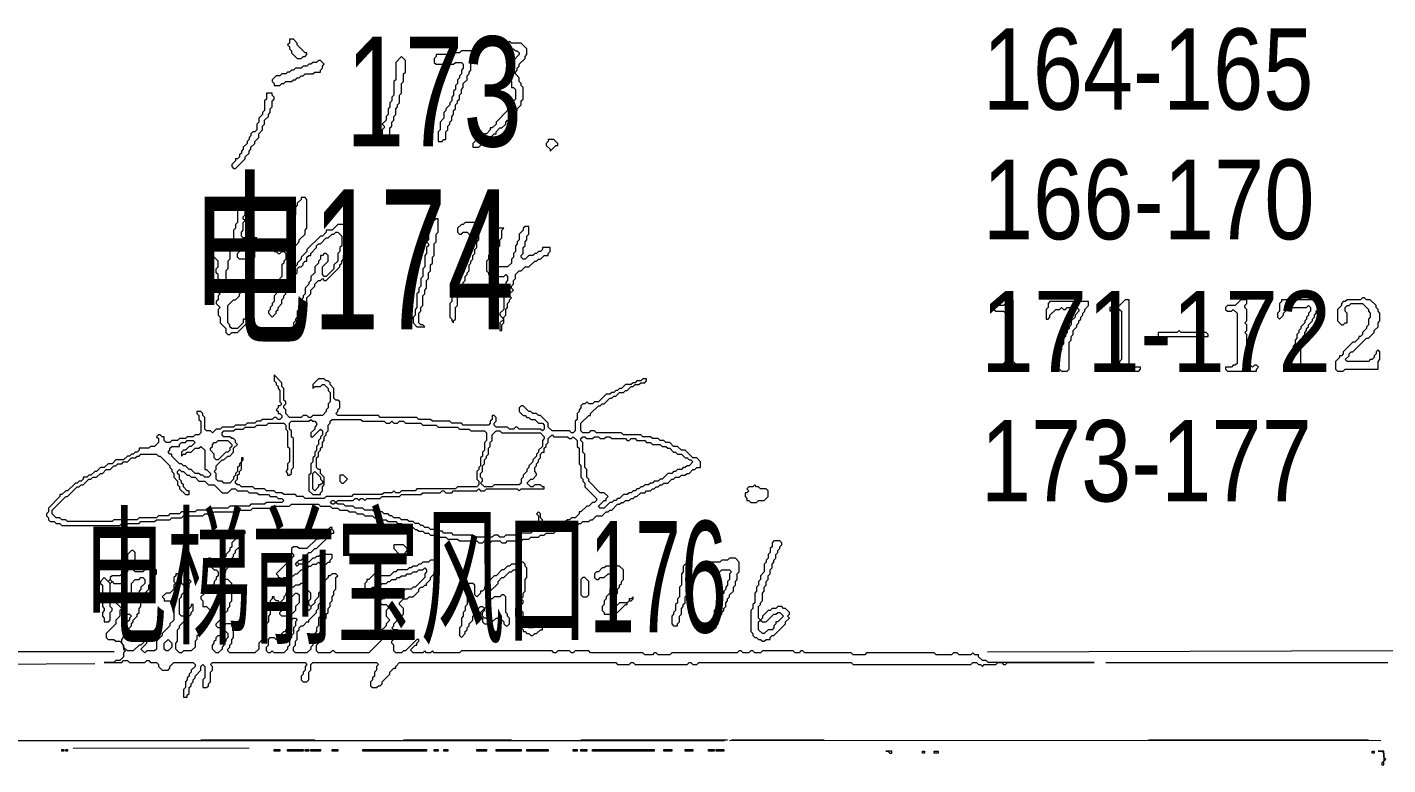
# Model space of a CAD drawing. Extents: x 20 to 3943, y 20 to 2783.
# Drawn here: x 2438 to 3143, y 21 to 403 of the extents above; entities that cross this region are included whole.
import ezdxf

# ---------------------------------------------------------------- set-up
doc = ezdxf.new("R2010")
doc.units = 0
for name, color, linetype, lineweight in [('OCR_TEXT', 6, 'Continuous', 0), ('TRACE_STRAIGHT', 5, 'Continuous', 0), ('TRACE_TEXT_SYMBOL', 6, 'Continuous', 0)]:
    doc.layers.add(name, color=color, linetype=linetype, lineweight=lineweight)
doc.styles.add('wqy-unicode', font='wqy-unicode.lff')

msp = doc.modelspace()

# ---------------------------------------------------------------- linework, layer by layer
at = {"layer": 'TRACE_STRAIGHT', "color": 5}
for p, q in [((2200.62, 79.75), (2483.13, 79.64)), ((2935.62, 79.55), (3145.62, 80.23)), ((2325.62, 72.28), (2473.15, 73.5)), ((2997, 74), (3143, 74)), ((2169.37, 33.58), (2799.38, 33.64)), ((2461.87, 29.59), (2553.13, 29.72)), ((2528, 34), (2587, 34)), ((2633, 34), (2689, 34)), ((2725, 34), (2801, 34)), ((2801.87, 33.68), (3139.38, 33.6)), ((2803, 34), (2851, 34)), ((3019, 34), (3133, 34))]:
    msp.add_line(p, q, dxfattribs=at)
at = {"layer": 'TRACE_TEXT_SYMBOL', "color": 6}
for points in [[(2574, 397), (2574, 395), (2573, 394), (2574, 393), (2574, 392), (2575, 391), (2575, 390), (2578, 387), (2580, 387), (2581, 388), (2582, 388), (2583, 389), (2583, 390), (2582, 390), (2578, 394), (2578, 395), (2576, 397)], [(2632, 388), (2629, 385), (2629, 376), (2628, 375), (2628, 368), (2627, 367), (2627, 365), (2626, 364), (2626, 362), (2625, 361), (2625, 358), (2624, 357), (2624, 355), (2622, 353), (2623, 352), (2623, 351), (2622, 350), (2622, 348), (2621, 347), (2622, 346), (2622, 344), (2624, 344), (2626, 346), (2626, 351), (2627, 352), (2627, 354), (2628, 355), (2628, 357), (2629, 358), (2629, 361), (2630, 362), (2630, 363), (2631, 364), (2631, 368), (2632, 369), (2632, 374), (2633, 375), (2633, 379), (2634, 380), (2634, 386)], [(2589, 386), (2588, 385), (2586, 385), (2585, 384), (2584, 384), (2583, 383), (2581, 383), (2580, 382), (2577, 382), (2576, 381), (2575, 381), (2574, 380), (2573, 380), (2572, 379), (2570, 379), (2569, 378), (2567, 378), (2565, 376), (2565, 375), (2566, 374), (2566, 373), (2569, 373), (2570, 374), (2571, 374), (2572, 375), (2575, 375), (2576, 376), (2577, 376), (2578, 377), (2579, 377), (2580, 378), (2581, 378), (2582, 379), (2586, 379), (2587, 380), (2590, 380), (2590, 381), (2591, 382), (2591, 383), (2592, 384), (2590, 386)], [(2562, 369), (2562, 366), (2561, 365), (2561, 360), (2560, 359), (2560, 358), (2558, 356), (2558, 354), (2557, 353), (2557, 350), (2556, 349), (2555, 349), (2554, 348), (2554, 347), (2553, 346), (2553, 345), (2552, 344), (2552, 343), (2550, 341), (2550, 340), (2549, 339), (2549, 338), (2548, 337), (2548, 336), (2547, 335), (2546, 335), (2546, 334), (2544, 332), (2544, 331), (2545, 330), (2546, 330), (2551, 335), (2551, 336), (2553, 338), (2553, 339), (2554, 340), (2554, 341), (2556, 343), (2556, 344), (2558, 346), (2558, 348), (2560, 350), (2560, 352), (2561, 353), (2561, 355), (2563, 357), (2563, 358), (2564, 359), (2564, 361), (2565, 362), (2565, 365), (2566, 366), (2566, 367), (2565, 368), (2565, 369)], [(2708, 345), (2708, 344), (2707, 343), (2707, 342), (2709, 340), (2709, 339), (2712, 342), (2713, 342), (2713, 343), (2711, 345)], [(2650, 304), (2649, 303), (2648, 303), (2648, 302), (2647, 301), (2647, 299), (2646, 298), (2646, 293), (2645, 292), (2646, 291), (2646, 290), (2645, 289), (2645, 286), (2644, 285), (2644, 279), (2643, 278), (2643, 274), (2642, 273), (2642, 269), (2641, 268), (2641, 266), (2640, 265), (2640, 258), (2639, 257), (2639, 254), (2638, 253), (2638, 250), (2640, 248), (2644, 248), (2643, 249), (2642, 249), (2641, 250), (2641, 255), (2642, 256), (2642, 258), (2643, 259), (2643, 264), (2644, 265), (2644, 267), (2645, 268), (2645, 272), (2646, 273), (2646, 276), (2647, 277), (2647, 280), (2648, 281), (2648, 284), (2649, 285), (2649, 291), (2650, 292), (2650, 296), (2651, 297), (2651, 304)], [(2665, 302), (2664, 301), (2663, 301), (2661, 299), (2661, 297), (2662, 296), (2663, 296), (2664, 297), (2666, 297), (2668, 295), (2667, 294), (2668, 293), (2668, 291), (2667, 290), (2667, 289), (2666, 288), (2666, 284), (2665, 283), (2665, 280), (2664, 279), (2664, 278), (2663, 277), (2663, 275), (2662, 274), (2662, 271), (2661, 270), (2661, 269), (2660, 268), (2660, 265), (2658, 263), (2658, 261), (2657, 260), (2657, 253), (2658, 252), (2658, 251), (2659, 250), (2659, 251), (2660, 252), (2660, 258), (2661, 259), (2661, 263), (2662, 264), (2662, 266), (2663, 267), (2663, 268), (2664, 269), (2664, 271), (2665, 272), (2665, 274), (2666, 275), (2666, 276), (2667, 277), (2667, 280), (2668, 281), (2668, 282), (2669, 283), (2669, 285), (2670, 286), (2670, 288), (2671, 289), (2671, 292), (2672, 293), (2672, 300), (2670, 302)], [(2551, 288), (2552, 289), (2553, 288), (2553, 287), (2552, 286), (2552, 284), (2551, 283), (2548, 283), (2547, 284), (2547, 286), (2549, 288)], [(2947, 262), (2944, 259), (2939, 259), (2939, 257), (2940, 256), (2944, 256), (2945, 255), (2945, 230), (2943, 228), (2940, 228), (2939, 227), (2939, 225), (2955, 225), (2955, 227), (2953, 227), (2952, 228), (2951, 228), (2949, 230), (2949, 262)], [(2968, 261), (2967, 260), (2967, 258), (2966, 257), (2966, 252), (2967, 252), (2968, 253), (2968, 254), (2971, 257), (2973, 257), (2974, 258), (2975, 257), (2976, 257), (2977, 258), (2979, 258), (2980, 257), (2981, 258), (2982, 258), (2983, 257), (2983, 256), (2981, 254), (2981, 253), (2979, 251), (2979, 249), (2978, 248), (2978, 247), (2977, 246), (2977, 245), (2976, 244), (2976, 243), (2975, 242), (2975, 239), (2974, 238), (2974, 236), (2973, 235), (2973, 232), (2972, 231), (2972, 227), (2974, 225), (2977, 225), (2978, 226), (2978, 240), (2979, 241), (2979, 243), (2980, 244), (2980, 246), (2982, 248), (2982, 249), (2983, 250), (2983, 251), (2984, 252), (2984, 253), (2985, 254), (2985, 255), (2986, 256), (2986, 257), (2988, 259), (2988, 261)], [(3007, 262), (3004, 259), (3001, 259), (3000, 258), (2999, 258), (2999, 256), (3000, 257), (3004, 257), (3005, 256), (3005, 231), (3004, 230), (3004, 229), (3003, 228), (3001, 228), (3000, 227), (2999, 228), (2998, 227), (2999, 226), (2999, 225), (3014, 225), (3015, 226), (3015, 227), (3012, 227), (3011, 228), (3010, 228), (3009, 229), (3009, 262)], [(3067, 262), (3064, 259), (3060, 259), (3059, 258), (3059, 257), (3060, 256), (3062, 256), (3063, 257), (3065, 255), (3065, 229), (3064, 228), (3063, 228), (3062, 227), (3059, 227), (3059, 226), (3060, 225), (3075, 225), (3075, 226), (3076, 227), (3075, 228), (3074, 228), (3073, 227), (3072, 228), (3071, 228), (3070, 229), (3070, 244), (3069, 245), (3070, 246), (3070, 249), (3069, 250), (3070, 251), (3070, 257), (3069, 258), (3069, 259), (3070, 260), (3070, 262)], [(3088, 262), (3088, 261), (3087, 260), (3087, 256), (3086, 255), (3086, 253), (3087, 252), (3089, 254), (3089, 255), (3092, 258), (3101, 258), (3102, 259), (3103, 258), (3103, 256), (3102, 255), (3102, 254), (3101, 253), (3101, 252), (3100, 251), (3100, 250), (3098, 248), (3098, 247), (3097, 246), (3097, 245), (3096, 244), (3096, 242), (3095, 241), (3095, 239), (3094, 238), (3094, 235), (3093, 234), (3093, 227), (3095, 225), (3097, 225), (3098, 226), (3098, 239), (3099, 240), (3099, 243), (3100, 244), (3100, 245), (3101, 246), (3101, 247), (3102, 248), (3102, 249), (3104, 251), (3104, 252), (3105, 253), (3105, 254), (3106, 255), (3106, 256), (3108, 258), (3108, 259), (3109, 260), (3109, 261), (3108, 262)], [(3035, 246), (3034, 245), (3024, 245), (3024, 243), (3050, 243), (3050, 244), (3049, 245), (3046, 245), (3045, 246), (3044, 245), (3036, 245)], [(2681, 194), (2683, 194), (2684, 193), (2704, 193), (2706, 191), (2706, 190), (2705, 189), (2705, 186), (2703, 184), (2703, 183), (2702, 182), (2702, 181), (2700, 179), (2700, 178), (2698, 176), (2698, 175), (2697, 174), (2697, 173), (2695, 171), (2695, 170), (2694, 169), (2694, 167), (2693, 166), (2680, 166), (2679, 165), (2675, 165), (2673, 167), (2674, 168), (2674, 169), (2673, 170), (2673, 172), (2674, 173), (2674, 176), (2675, 177), (2675, 179), (2676, 180), (2676, 181), (2677, 182), (2677, 185), (2678, 186), (2678, 188), (2679, 189), (2679, 192)], [(2520, 188), (2521, 189), (2524, 189), (2525, 188), (2523, 186), (2522, 186), (2520, 184), (2519, 184), (2518, 183), (2518, 181), (2519, 182), (2520, 182), (2521, 183), (2523, 183), (2525, 185), (2527, 185), (2528, 186), (2530, 184), (2530, 174), (2531, 174), (2533, 172), (2533, 171), (2532, 170), (2530, 170), (2529, 171), (2528, 171), (2527, 172), (2525, 172), (2523, 174), (2522, 174), (2520, 176), (2519, 176), (2518, 177), (2517, 177), (2513, 181), (2513, 182), (2512, 182), (2511, 183), (2512, 184), (2512, 185), (2513, 186), (2517, 186), (2517, 187), (2518, 188)], [(2536, 188), (2537, 189), (2542, 189), (2544, 187), (2544, 186), (2543, 185), (2543, 184), (2542, 183), (2541, 183), (2537, 179), (2536, 179), (2535, 180), (2535, 182), (2533, 184), (2533, 185), (2534, 186), (2534, 187), (2535, 188)], [(2586, 172), (2587, 173), (2590, 170), (2590, 169), (2591, 168), (2591, 167), (2590, 166), (2589, 166), (2589, 165), (2587, 163), (2586, 164)], [(2600, 171), (2600, 168), (2601, 167), (2602, 167), (2604, 169), (2602, 171)], [(2815, 166), (2814, 165), (2812, 165), (2811, 164), (2812, 163), (2811, 162), (2810, 162), (2810, 160), (2811, 159), (2811, 158), (2812, 158), (2813, 157), (2816, 157), (2817, 158), (2820, 158), (2822, 160), (2822, 163), (2821, 164), (2818, 164), (2817, 165), (2816, 165)], [(2595, 157), (2596, 158), (2597, 158), (2598, 157), (2597, 156), (2596, 156)], [(2595, 144), (2589, 138), (2588, 138), (2583, 133), (2579, 133), (2578, 134), (2576, 134), (2575, 133), (2575, 131), (2576, 130), (2576, 129), (2567, 120), (2568, 119), (2568, 118), (2569, 118), (2570, 117), (2571, 118), (2574, 118), (2575, 119), (2576, 119), (2577, 120), (2578, 120), (2580, 122), (2581, 122), (2582, 123), (2583, 123), (2584, 124), (2585, 124), (2586, 125), (2588, 125), (2589, 126), (2590, 125), (2593, 125), (2594, 126), (2595, 126), (2595, 127), (2596, 128), (2596, 130), (2590, 130), (2589, 129), (2588, 129), (2587, 128), (2586, 128), (2584, 126), (2583, 126), (2582, 125), (2579, 125), (2578, 126), (2579, 127), (2580, 127), (2584, 131), (2585, 131), (2587, 133), (2588, 133), (2596, 141), (2597, 141), (2597, 142), (2596, 143), (2596, 144)], [(2628, 135), (2628, 133), (2631, 130), (2633, 130), (2635, 132), (2635, 133), (2633, 135)], [(2802, 128), (2801, 127), (2798, 127), (2797, 126), (2792, 126), (2791, 125), (2790, 125), (2789, 124), (2789, 123), (2791, 121), (2797, 121), (2798, 122), (2802, 122), (2803, 121), (2802, 120), (2802, 117), (2801, 116), (2801, 114), (2800, 113), (2800, 112), (2799, 111), (2799, 110), (2798, 109), (2798, 107), (2797, 106), (2797, 104), (2796, 103), (2795, 103), (2795, 102), (2794, 101), (2794, 98), (2793, 97), (2793, 96), (2791, 94), (2791, 93), (2792, 92), (2795, 92), (2795, 93), (2796, 94), (2796, 96), (2797, 97), (2797, 98), (2798, 99), (2798, 100), (2799, 101), (2799, 102), (2800, 103), (2800, 105), (2801, 106), (2801, 107), (2802, 108), (2802, 109), (2804, 111), (2804, 113), (2805, 114), (2805, 116), (2806, 117), (2806, 120), (2807, 121), (2807, 126), (2805, 128)], [(2577, 125), (2578, 126), (2579, 125), (2578, 124)], [(2741, 125), (2740, 124), (2738, 124), (2737, 123), (2736, 123), (2734, 121), (2733, 121), (2732, 120), (2732, 118), (2733, 117), (2734, 117), (2735, 118), (2737, 118), (2739, 120), (2742, 120), (2743, 119), (2743, 117), (2742, 116), (2742, 115), (2741, 114), (2741, 113), (2740, 112), (2740, 110), (2738, 108), (2738, 107), (2737, 106), (2737, 104), (2736, 103), (2736, 101), (2737, 100), (2737, 99), (2742, 99), (2743, 100), (2744, 100), (2748, 104), (2749, 104), (2749, 105), (2750, 106), (2751, 106), (2752, 107), (2752, 108), (2751, 107), (2750, 107), (2750, 106), (2749, 105), (2745, 105), (2743, 103), (2742, 103), (2741, 104), (2741, 106), (2743, 108), (2743, 109), (2744, 110), (2744, 112), (2745, 113), (2745, 114), (2746, 115), (2746, 116), (2747, 117), (2747, 122), (2745, 124), (2744, 124), (2743, 125)], [(2779, 125), (2778, 124), (2778, 121), (2777, 120), (2777, 114), (2776, 113), (2776, 108), (2775, 107), (2775, 105), (2774, 104), (2774, 101), (2773, 100), (2773, 99), (2772, 98), (2772, 94), (2773, 93), (2775, 93), (2775, 94), (2776, 95), (2776, 98), (2777, 99), (2777, 102), (2778, 103), (2778, 104), (2779, 105), (2779, 108), (2780, 109), (2780, 115), (2781, 116), (2781, 125)], [(2480, 116), (2481, 117), (2482, 116), (2481, 115)], [(2496, 117), (2497, 118), (2498, 118), (2499, 117), (2499, 115), (2497, 113), (2497, 112), (2496, 111), (2496, 110), (2495, 109), (2493, 109), (2492, 110), (2492, 115), (2494, 117)], [(2726, 118), (2725, 117), (2725, 109), (2726, 108), (2728, 108), (2729, 109), (2729, 116), (2727, 118)], [(2577, 110), (2578, 110), (2579, 109), (2579, 105), (2577, 103), (2577, 101), (2574, 98), (2570, 98), (2569, 99), (2569, 100), (2570, 101), (2570, 102), (2571, 103), (2571, 104)], [(2591, 106), (2592, 105), (2592, 104), (2591, 103), (2591, 99), (2589, 97), (2589, 93), (2588, 92), (2588, 90), (2587, 89), (2587, 88), (2586, 87), (2586, 83), (2585, 82), (2585, 81), (2583, 79), (2577, 79), (2576, 80), (2576, 82), (2577, 83), (2577, 85), (2578, 86), (2578, 90), (2579, 91), (2579, 92), (2580, 93), (2581, 93), (2583, 95), (2584, 95), (2584, 96), (2588, 100), (2588, 101), (2589, 102), (2589, 104)], [(2489, 98), (2490, 99), (2491, 99), (2492, 98), (2491, 97), (2491, 96), (2490, 95), (2489, 96)], [(2583, 103), (2584, 104), (2585, 103), (2585, 102), (2584, 101), (2583, 102)], [(2675, 102), (2676, 103), (2677, 102), (2677, 98), (2676, 97), (2675, 97), (2674, 98), (2674, 100), (2675, 101)], [(2826, 99), (2827, 100), (2828, 100), (2830, 98), (2827, 95), (2826, 95), (2826, 94), (2825, 93), (2825, 92), (2824, 91), (2822, 91), (2820, 89), (2819, 89), (2817, 91), (2817, 95), (2818, 96), (2819, 95), (2821, 95), (2825, 99)], [(2575, 96), (2576, 97), (2577, 97), (2578, 96), (2577, 95), (2577, 93), (2576, 92), (2576, 89), (2575, 88), (2575, 87), (2574, 86), (2574, 83), (2573, 82), (2573, 81), (2571, 79), (2566, 79), (2565, 80), (2564, 79), (2563, 79), (2562, 80), (2562, 82), (2563, 83), (2563, 86), (2564, 87), (2566, 87), (2567, 86), (2568, 86), (2570, 88), (2570, 89), (2571, 90), (2572, 90), (2572, 91), (2574, 93), (2574, 94), (2575, 95)], [(2511, 86), (2513, 84), (2513, 82), (2511, 80), (2510, 80), (2509, 81), (2509, 84)], [(2540, 90), (2541, 90), (2542, 89), (2542, 87), (2541, 86), (2541, 85), (2540, 84), (2540, 83), (2539, 82), (2539, 81), (2537, 79), (2536, 79), (2534, 81), (2534, 83), (2535, 84), (2535, 85), (2536, 86), (2536, 87), (2537, 88), (2538, 88)], [(2456, 29), (2457, 29), (2457, 28), (2456, 28)], [(2458, 29), (2459, 29), (2459, 28), (2458, 28)], [(2566, 29), (2569, 29), (2569, 28), (2566, 28)], [(2573, 29), (2581, 29), (2581, 28), (2573, 28)], [(2582, 29), (2584, 29), (2584, 28), (2582, 28)], [(2585, 29), (2590, 29), (2590, 28), (2585, 28)], [(2596, 29), (2599, 29), (2599, 28), (2596, 28)], [(2612, 29), (2645, 29), (2645, 28), (2612, 28)], [(2649, 29), (2651, 29), (2651, 28), (2649, 28)], [(2654, 29), (2656, 29), (2656, 28), (2654, 28)], [(2671, 29), (2676, 29), (2676, 28), (2671, 28)], [(2681, 29), (2694, 29), (2694, 28), (2681, 28)], [(2697, 29), (2708, 29), (2708, 28), (2697, 28)], [(2721, 29), (2723, 29), (2723, 28), (2721, 28)], [(2725, 29), (2728, 29), (2728, 28), (2725, 28)], [(2731, 29), (2763, 29), (2763, 28), (2731, 28)], [(2768, 29), (2772, 29), (2772, 28), (2768, 28)], [(2779, 29), (2783, 29), (2783, 28), (2779, 28)], [(2791, 29), (2794, 29), (2794, 28), (2791, 28)], [(2795, 29), (2799, 29), (2799, 28), (2795, 28)], [(2883, 28), (2884, 28), (2885, 27), (2886, 27), (2886, 28)], [(2902, 28), (2903, 28), (2903, 27), (2902, 27)], [(2908, 28), (2910, 28), (2910, 27), (2908, 27)], [(3135, 28), (3136, 28), (3136, 27), (3135, 27)], [(3138, 28), (3140, 28), (3141, 27), (3141, 23), (3140, 22), (3140, 21), (3141, 21), (3141, 23), (3142, 24), (3141, 25), (3141, 28)]]:
    msp.add_lwpolyline(points, close=True, dxfattribs=at)
for points in [[(2688, 396), (2687, 395), (2687, 394), (2686, 393), (2686, 392), (2687, 391), (2689, 391), (2690, 392), (2691, 391), (2692, 391), (2693, 390), (2693, 389), (2690, 386), (2690, 385), (2688, 383), (2688, 376), (2689, 375), (2689, 372), (2690, 372), (2691, 371), (2691, 366), (2689, 364), (2689, 363), (2687, 361), (2687, 360), (2681, 354), (2681, 353), (2679, 351), (2678, 351), (2678, 350), (2676, 348), (2675, 348), (2673, 346), (2672, 346), (2669, 343), (2669, 341), (2672, 341), (2674, 343), (2675, 343), (2680, 348), (2681, 348), (2681, 349), (2683, 351), (2684, 351), (2686, 353), (2686, 354), (2687, 355), (2688, 355), (2688, 356), (2692, 360), (2692, 361), (2694, 363), (2694, 365), (2695, 366), (2695, 372), (2694, 373), (2694, 374), (2693, 375), (2693, 377), (2691, 379), (2691, 380), (2692, 381), (2692, 382), (2693, 383)], [(2693, 383), (2693, 384), (2696, 387), (2696, 388), (2697, 389), (2697, 392), (2694, 395), (2689, 395), (2688, 396)], [(2663, 391), (2662, 390), (2659, 390), (2658, 389), (2650, 389), (2650, 388), (2649, 387), (2649, 385), (2650, 384), (2659, 384), (2660, 385), (2663, 385), (2664, 384), (2664, 382), (2663, 381), (2663, 379), (2662, 378), (2662, 377), (2661, 376), (2661, 374), (2660, 373), (2660, 371), (2659, 370), (2659, 368), (2658, 367), (2658, 365), (2657, 364), (2657, 363), (2655, 361), (2655, 360), (2654, 359), (2654, 356), (2652, 354), (2652, 350), (2651, 349), (2651, 344), (2653, 344), (2654, 345), (2655, 345), (2655, 349), (2656, 350), (2656, 352), (2657, 353), (2657, 354), (2658, 355), (2658, 357), (2659, 358), (2659, 360), (2660, 361), (2660, 363), (2661, 364), (2661, 365), (2662, 366), (2662, 368), (2663, 369), (2663, 371), (2664, 372), (2664, 374), (2666, 376), (2666, 378), (2667, 379), (2667, 380), (2668, 381), (2668, 384)], [(2668, 384), (2670, 386), (2670, 390), (2669, 391), (2663, 391)], [(2549, 313), (2549, 311), (2547, 309), (2547, 302), (2546, 301), (2546, 299), (2545, 298), (2545, 292), (2543, 290), (2543, 289), (2542, 288), (2543, 287), (2543, 283), (2542, 282), (2542, 278), (2541, 277), (2541, 272), (2540, 271), (2540, 270), (2539, 269), (2538, 270), (2538, 272), (2537, 273), (2537, 275), (2536, 276), (2536, 278), (2537, 279), (2537, 282), (2535, 284), (2534, 283), (2533, 283), (2532, 282), (2532, 276), (2533, 275), (2533, 272), (2534, 271), (2534, 268), (2536, 266), (2537, 266), (2538, 265), (2537, 264), (2537, 262), (2536, 261), (2536, 260), (2538, 258), (2537, 257), (2537, 254), (2538, 253), (2538, 250), (2541, 247), (2541, 245), (2542, 244), (2543, 244), (2544, 245), (2547, 245), (2552, 250), (2552, 252), (2553, 253), (2554, 253), (2555, 254), (2554, 255), (2554, 254), (2553, 253), (2552, 253)], [(2552, 253), (2551, 252), (2550, 252), (2550, 250), (2547, 247), (2544, 247), (2543, 248), (2543, 249), (2542, 250), (2542, 259), (2545, 262), (2546, 262), (2548, 264), (2548, 265), (2551, 268), (2551, 271), (2552, 272), (2552, 273), (2553, 274), (2553, 277), (2554, 278), (2554, 280), (2555, 281), (2555, 283), (2556, 284), (2556, 288), (2557, 289), (2557, 294), (2556, 294), (2555, 295), (2553, 295), (2552, 294), (2550, 294), (2549, 295), (2549, 297), (2550, 298), (2550, 302), (2551, 303), (2550, 304), (2550, 305), (2551, 306), (2551, 309), (2552, 310), (2552, 313), (2549, 313)], [(2580, 315), (2580, 314), (2578, 312), (2578, 311), (2577, 310), (2577, 306), (2576, 305), (2576, 301), (2575, 300), (2575, 297), (2574, 296), (2574, 294), (2573, 293), (2571, 293), (2570, 292), (2568, 292), (2565, 289), (2566, 288), (2566, 287), (2567, 287), (2568, 286), (2569, 286), (2570, 287), (2571, 287), (2572, 286), (2572, 283), (2571, 282), (2571, 281), (2570, 280), (2570, 274), (2568, 272), (2569, 271), (2569, 270), (2567, 268), (2567, 265), (2566, 264), (2566, 261), (2565, 260), (2565, 259), (2564, 258), (2564, 257), (2563, 256), (2563, 255), (2565, 253), (2567, 255), (2567, 256), (2568, 257), (2568, 258), (2570, 260), (2570, 262), (2571, 263), (2571, 264), (2572, 265), (2572, 266), (2574, 268), (2574, 270), (2576, 272), (2576, 273), (2577, 274), (2577, 275), (2578, 276), (2578, 278), (2579, 279), (2580, 279)], [(2579, 254), (2581, 256), (2581, 258), (2582, 259), (2582, 260), (2583, 261), (2583, 263), (2585, 265), (2585, 267), (2587, 269), (2587, 270), (2589, 272), (2590, 272), (2591, 273), (2592, 272), (2593, 272), (2600, 279), (2600, 280), (2601, 281), (2601, 282), (2602, 283), (2602, 285), (2603, 286), (2603, 288), (2604, 289), (2604, 293), (2605, 294), (2605, 297), (2604, 298), (2604, 300), (2603, 300), (2602, 301), (2599, 301), (2596, 298), (2593, 298), (2593, 297), (2591, 295), (2590, 295), (2583, 288), (2583, 287), (2580, 284), (2580, 283), (2578, 281), (2578, 280), (2576, 278), (2576, 277), (2575, 276), (2574, 276), (2573, 277), (2573, 278), (2574, 279), (2574, 280), (2575, 281), (2575, 283), (2576, 284), (2576, 286), (2577, 287), (2577, 290), (2579, 292), (2579, 293), (2582, 296), (2582, 298), (2583, 299), (2583, 314)], [(2583, 314), (2582, 315), (2580, 315)], [(2580, 279), (2581, 280), (2581, 281), (2582, 282), (2583, 282), (2583, 284), (2584, 285), (2585, 285), (2585, 286), (2588, 289), (2588, 290), (2589, 291), (2590, 291), (2593, 294), (2594, 294), (2596, 296), (2597, 296), (2598, 297), (2599, 297), (2601, 295), (2601, 290), (2600, 289), (2600, 287), (2599, 286), (2599, 282), (2597, 280), (2597, 278), (2593, 274), (2592, 274), (2591, 275), (2591, 279), (2594, 282), (2594, 285), (2593, 286), (2592, 286), (2591, 285), (2590, 285), (2590, 283), (2589, 282), (2589, 281), (2587, 279), (2587, 276), (2585, 274), (2585, 272), (2584, 271), (2584, 270), (2582, 268), (2582, 265), (2581, 264), (2581, 263), (2580, 262), (2580, 258), (2578, 256), (2578, 253), (2577, 252), (2577, 251), (2576, 250), (2576, 249), (2577, 248), (2577, 246), (2578, 247), (2578, 251), (2579, 252), (2579, 254)], [(2696, 300), (2695, 299), (2695, 298), (2693, 296), (2693, 293), (2692, 292), (2692, 291), (2691, 290), (2691, 287), (2690, 286), (2690, 284), (2689, 283), (2689, 281), (2687, 279), (2681, 279), (2680, 280), (2680, 281), (2681, 282), (2680, 283), (2681, 284), (2681, 287), (2682, 288), (2682, 289), (2683, 290), (2683, 293), (2684, 294), (2684, 298), (2685, 299), (2682, 299), (2680, 297), (2680, 295), (2679, 294), (2679, 289), (2678, 288), (2678, 286), (2677, 285), (2677, 283), (2676, 282), (2676, 277), (2677, 276), (2677, 275), (2678, 275), (2679, 274), (2685, 274), (2686, 275), (2687, 274), (2687, 272), (2686, 271), (2686, 264), (2685, 263), (2685, 257), (2683, 255), (2683, 254), (2685, 252), (2683, 250), (2683, 246), (2684, 246), (2684, 249), (2685, 250), (2685, 253), (2686, 254), (2686, 257), (2687, 258), (2687, 260)], [(2687, 260), (2688, 261), (2688, 262), (2689, 263), (2688, 264), (2688, 265), (2690, 267), (2689, 268), (2689, 269), (2690, 270), (2690, 272), (2691, 273), (2691, 275), (2693, 277), (2694, 277), (2696, 279), (2698, 279), (2701, 282), (2702, 282), (2703, 283), (2704, 283), (2706, 285), (2708, 285), (2708, 286), (2709, 287), (2709, 289), (2705, 289), (2705, 288), (2704, 287), (2703, 287), (2702, 286), (2701, 286), (2700, 285), (2698, 285), (2696, 283), (2695, 283), (2694, 284), (2694, 285), (2695, 286), (2695, 289), (2696, 290), (2696, 292), (2697, 293), (2697, 295), (2698, 296), (2698, 300), (2696, 300)], [(3130, 263), (3129, 262), (3122, 262), (3121, 261), (3120, 261), (3119, 260), (3119, 259), (3117, 257), (3117, 251), (3119, 249), (3120, 249), (3121, 250), (3122, 250), (3122, 255), (3121, 256), (3121, 258), (3122, 259), (3123, 259), (3124, 260), (3130, 260), (3133, 257), (3133, 256), (3134, 255), (3134, 253), (3133, 252), (3133, 249), (3132, 248), (3132, 247), (3130, 245), (3130, 244), (3129, 243), (3128, 243), (3128, 242), (3126, 240), (3125, 240), (3120, 235), (3120, 234), (3119, 233), (3118, 233), (3118, 232), (3116, 230), (3116, 226), (3117, 225), (3120, 225), (3121, 226), (3138, 226), (3138, 230), (3139, 231), (3139, 235), (3138, 236), (3137, 235), (3137, 234), (3136, 233), (3136, 232), (3135, 231), (3134, 231), (3133, 230), (3122, 230), (3121, 231), (3123, 233), (3123, 234), (3124, 235), (3125, 235), (3132, 242)], [(3132, 242), (3133, 242), (3136, 245), (3136, 246), (3138, 248), (3138, 250), (3139, 251), (3139, 255), (3138, 256), (3138, 257), (3137, 258), (3137, 259), (3134, 262), (3132, 262), (3131, 263), (3130, 263)], [(2566, 223), (2566, 220), (2567, 219), (2567, 218), (2568, 217), (2568, 216), (2569, 215), (2569, 209), (2570, 208), (2569, 207), (2568, 207), (2568, 206), (2567, 205), (2568, 204), (2568, 203), (2569, 203), (2570, 202), (2570, 201), (2569, 200), (2568, 200), (2567, 201), (2566, 201), (2565, 200), (2560, 200), (2559, 199), (2557, 199), (2556, 198), (2552, 198), (2551, 197), (2546, 197), (2545, 196), (2539, 196), (2538, 195), (2536, 195), (2534, 193), (2533, 194), (2531, 194), (2530, 195), (2530, 201), (2529, 202), (2529, 203), (2528, 204), (2526, 204), (2526, 203), (2527, 202), (2527, 200), (2528, 199), (2528, 193), (2527, 192), (2525, 192), (2524, 191), (2521, 191), (2520, 190), (2517, 190), (2516, 189), (2513, 189), (2512, 188), (2510, 188), (2509, 189), (2509, 191), (2508, 191), (2507, 192), (2506, 192), (2505, 191)], [(2640, 201), (2621, 201), (2620, 202), (2599, 202), (2598, 203), (2599, 204), (2599, 205), (2600, 206), (2600, 209), (2599, 210), (2598, 210), (2597, 211), (2597, 216), (2595, 218), (2595, 219), (2594, 220), (2593, 220), (2592, 221), (2589, 221), (2586, 218), (2586, 216), (2587, 217), (2590, 217), (2591, 218), (2592, 218), (2594, 216), (2594, 215), (2595, 214), (2595, 209), (2594, 208), (2594, 206), (2593, 205), (2593, 204), (2591, 202), (2586, 202), (2585, 201), (2584, 201), (2583, 202), (2581, 202), (2580, 201), (2574, 201), (2572, 203), (2572, 205), (2571, 206), (2571, 207), (2572, 208), (2572, 209), (2571, 210), (2571, 216), (2570, 217), (2570, 219), (2566, 223)], [(2777, 184), (2775, 186), (2773, 186), (2771, 188), (2769, 188), (2768, 189), (2766, 189), (2765, 190), (2762, 190), (2761, 191), (2757, 191), (2756, 192), (2747, 192), (2746, 193), (2733, 193), (2732, 194), (2730, 194), (2729, 193), (2726, 193), (2725, 194), (2725, 198), (2729, 202), (2730, 202), (2730, 203), (2734, 207), (2735, 207), (2736, 208), (2737, 208), (2740, 211), (2741, 211), (2742, 212), (2743, 212), (2745, 214), (2747, 214), (2748, 215), (2749, 215), (2751, 217), (2752, 217), (2753, 218), (2755, 218), (2756, 219), (2758, 219), (2759, 220), (2759, 221), (2757, 221), (2756, 220), (2754, 220), (2753, 219), (2752, 219), (2751, 218), (2748, 218), (2746, 216), (2745, 216), (2744, 215), (2743, 215), (2742, 214), (2741, 214), (2740, 213), (2738, 213), (2734, 209), (2732, 209), (2731, 208), (2729, 208), (2728, 209)], [(2728, 209), (2727, 208), (2726, 208), (2725, 207), (2725, 206), (2724, 205), (2724, 204), (2723, 203), (2723, 200), (2722, 199), (2722, 194), (2721, 193), (2720, 193), (2719, 194), (2710, 194), (2708, 196), (2708, 198), (2704, 202), (2703, 202), (2702, 203), (2700, 203), (2699, 204), (2698, 204), (2695, 207), (2694, 207), (2693, 206), (2693, 204), (2695, 202), (2696, 202), (2697, 201), (2698, 201), (2699, 200), (2701, 200), (2703, 198), (2705, 198), (2706, 197), (2706, 195), (2705, 194), (2704, 195), (2693, 195), (2692, 196), (2691, 196), (2690, 195), (2688, 195), (2687, 196), (2681, 196), (2680, 197), (2680, 198), (2681, 199), (2681, 201), (2680, 202), (2679, 202), (2679, 200), (2678, 199), (2678, 198), (2677, 197), (2664, 197), (2663, 198), (2658, 198), (2657, 199), (2648, 199), (2647, 200), (2641, 200), (2640, 201)], [(2549, 174), (2549, 178), (2550, 179), (2550, 180), (2549, 180), (2549, 178), (2548, 177), (2548, 176), (2547, 175), (2547, 173), (2546, 172), (2546, 171), (2545, 170), (2545, 169), (2543, 167), (2540, 167), (2539, 168), (2537, 168), (2536, 169), (2536, 172), (2535, 173), (2536, 174), (2536, 176), (2539, 179), (2540, 179), (2542, 181), (2543, 181), (2545, 183), (2545, 185), (2547, 187), (2546, 188), (2546, 189), (2545, 190), (2544, 190), (2543, 191), (2540, 191), (2539, 192), (2539, 193), (2540, 194), (2545, 194), (2546, 195), (2550, 195), (2551, 196), (2556, 196), (2557, 197), (2562, 197), (2563, 198), (2571, 198), (2572, 197), (2572, 195), (2573, 194), (2573, 186), (2574, 185), (2574, 178), (2573, 177), (2573, 174), (2572, 173), (2573, 172), (2573, 171), (2574, 171), (2575, 172), (2575, 174), (2576, 175), (2576, 190)], [(2631, 199), (2633, 199), (2634, 198), (2642, 198), (2643, 197), (2650, 197), (2651, 196), (2661, 196), (2662, 195), (2667, 195), (2668, 194), (2675, 194), (2676, 193), (2676, 189), (2675, 188), (2675, 184), (2674, 183), (2674, 181), (2673, 180), (2673, 176), (2672, 175), (2672, 174), (2671, 173), (2671, 169), (2672, 168), (2672, 166), (2671, 165), (2661, 165), (2660, 164), (2640, 164), (2639, 163), (2632, 163), (2631, 162), (2629, 162), (2628, 163), (2627, 162), (2623, 162), (2622, 161), (2607, 161), (2606, 160), (2593, 160), (2592, 159), (2582, 159), (2581, 160), (2578, 160), (2577, 161), (2571, 161), (2570, 162), (2567, 162), (2566, 163), (2562, 163), (2561, 164), (2556, 164), (2555, 165), (2549, 165), (2548, 166), (2547, 166), (2546, 167), (2546, 168), (2547, 169), (2547, 171), (2548, 172), (2548, 173), (2549, 174)], [(2576, 190), (2575, 191), (2575, 194), (2574, 195), (2574, 198), (2575, 199), (2584, 199)], [(2584, 199), (2585, 200), (2586, 199), (2587, 199), (2588, 198), (2588, 197), (2587, 196), (2587, 195), (2585, 193), (2585, 191), (2586, 191), (2590, 195), (2591, 194), (2591, 192), (2590, 191), (2590, 190), (2589, 189), (2589, 187), (2588, 186), (2588, 184), (2587, 183), (2587, 181), (2586, 180), (2586, 178), (2585, 177), (2585, 172), (2584, 171), (2584, 163), (2586, 161), (2590, 161), (2590, 162), (2591, 163), (2591, 165), (2592, 166), (2592, 170), (2590, 172), (2590, 174), (2589, 174), (2588, 175), (2588, 180), (2589, 181), (2589, 183), (2590, 184), (2590, 185), (2591, 186), (2591, 188), (2592, 189), (2592, 191), (2593, 192), (2593, 193), (2594, 194), (2594, 197), (2595, 198), (2595, 199), (2596, 200), (2611, 200), (2612, 199), (2623, 199), (2624, 198), (2626, 198), (2627, 199), (2628, 198), (2630, 198), (2631, 199)], [(2505, 191), (2506, 190), (2506, 188), (2504, 186), (2502, 186), (2501, 185), (2496, 185), (2496, 184), (2495, 183), (2494, 183), (2493, 182), (2492, 182), (2491, 181), (2490, 181), (2488, 179), (2484, 179), (2482, 177), (2480, 177), (2478, 175), (2476, 175), (2474, 173), (2473, 173), (2471, 171), (2470, 171), (2469, 170), (2467, 170), (2467, 169), (2466, 168), (2465, 168), (2464, 167), (2463, 167), (2459, 163), (2458, 163), (2456, 161), (2455, 161), (2455, 160), (2449, 154), (2449, 152), (2448, 151), (2448, 150), (2449, 149), (2449, 148), (2450, 147), (2452, 147), (2453, 146), (2455, 146), (2456, 145), (2486, 145), (2487, 146), (2496, 146), (2497, 147), (2504, 147), (2505, 148), (2512, 148), (2513, 149), (2518, 149), (2519, 150), (2520, 149), (2521, 149), (2522, 150), (2529, 150), (2530, 151), (2534, 151), (2535, 152)], [(2710, 192), (2711, 191), (2718, 191), (2719, 190), (2720, 190), (2721, 191), (2723, 189), (2723, 186), (2724, 185), (2724, 177), (2725, 176), (2725, 170), (2726, 169), (2726, 168), (2727, 167), (2727, 165), (2733, 159), (2733, 158), (2732, 157), (2731, 157), (2729, 155), (2728, 155), (2725, 152), (2724, 152), (2724, 151), (2722, 149), (2720, 149), (2719, 148), (2718, 148), (2717, 147), (2716, 147), (2715, 146), (2714, 146), (2713, 145), (2711, 145), (2710, 144), (2708, 144), (2705, 147), (2705, 148), (2704, 149), (2704, 151), (2703, 152), (2702, 151), (2703, 150), (2703, 147), (2706, 144), (2704, 142), (2700, 142), (2699, 141), (2694, 141), (2693, 140), (2686, 140), (2685, 139), (2683, 139), (2682, 140), (2680, 140), (2679, 139), (2669, 139), (2668, 140), (2659, 140), (2658, 141), (2654, 141), (2653, 142), (2651, 142)], [(2701, 166), (2700, 165), (2699, 165), (2697, 167), (2699, 169), (2700, 169), (2702, 171), (2702, 172), (2701, 173), (2701, 175), (2702, 176), (2702, 177), (2703, 178), (2703, 179), (2704, 180), (2704, 182), (2705, 183), (2706, 183), (2706, 185), (2707, 186), (2707, 187), (2708, 188), (2708, 190), (2710, 192)], [(2725, 190), (2726, 191), (2727, 191), (2728, 190), (2731, 190), (2732, 191), (2734, 191), (2735, 190), (2737, 190), (2738, 191), (2740, 191), (2741, 190), (2748, 190), (2749, 189), (2750, 189), (2751, 190), (2753, 190), (2754, 189), (2758, 189), (2759, 188), (2761, 188), (2762, 187), (2766, 187), (2767, 186), (2769, 186), (2770, 185), (2771, 185), (2773, 183), (2774, 183), (2775, 182), (2777, 182), (2779, 180), (2780, 180), (2781, 179), (2782, 179), (2783, 178), (2781, 176), (2780, 176), (2779, 175), (2778, 175), (2777, 174), (2775, 174), (2774, 173), (2773, 173), (2772, 172), (2770, 172), (2767, 169), (2766, 169), (2765, 168), (2763, 168), (2762, 167), (2761, 167), (2760, 166), (2758, 166), (2757, 165), (2756, 165), (2755, 164), (2754, 164), (2753, 163), (2752, 163), (2751, 162), (2750, 162), (2749, 161), (2747, 161)], [(2698, 138), (2699, 139), (2703, 139), (2704, 140), (2706, 140), (2707, 141), (2711, 141), (2712, 142), (2714, 142), (2715, 143), (2717, 143), (2718, 144), (2722, 144), (2724, 146), (2725, 146), (2726, 147), (2729, 147), (2730, 148), (2731, 148), (2733, 150), (2736, 150), (2738, 152), (2739, 152), (2740, 153), (2741, 153), (2744, 156), (2745, 156), (2746, 157), (2747, 157), (2748, 158), (2750, 158), (2751, 159), (2752, 159), (2753, 160), (2754, 160), (2756, 162), (2758, 162), (2759, 163), (2761, 163), (2762, 164), (2763, 164), (2764, 165), (2765, 165), (2766, 166), (2767, 166), (2768, 167), (2770, 167), (2772, 169), (2773, 169), (2774, 170), (2776, 170), (2777, 171), (2779, 171), (2780, 172), (2781, 172), (2783, 174), (2784, 174), (2785, 175), (2787, 175), (2787, 178), (2785, 180), (2783, 180), (2779, 184), (2777, 184)], [(2747, 161), (2745, 159), (2744, 159), (2743, 158), (2742, 158), (2741, 157), (2740, 157), (2737, 154), (2735, 154), (2734, 155), (2737, 158), (2738, 158), (2738, 159), (2739, 160), (2737, 162), (2735, 162), (2729, 168), (2729, 169), (2728, 170), (2728, 174), (2727, 175), (2727, 182), (2726, 183), (2726, 188), (2725, 189), (2725, 190)], [(2525, 152), (2518, 152), (2517, 151), (2512, 151), (2511, 150), (2506, 150), (2505, 149), (2496, 149), (2495, 148), (2483, 148), (2482, 147), (2459, 147), (2458, 148), (2456, 148), (2455, 149), (2453, 149), (2451, 151), (2451, 153), (2458, 160), (2459, 160), (2464, 165), (2465, 165), (2466, 166), (2467, 166), (2470, 169), (2471, 169), (2472, 170), (2474, 170), (2476, 172), (2477, 172), (2479, 174), (2481, 174), (2483, 176), (2484, 176), (2485, 177), (2487, 177), (2488, 178), (2490, 178), (2492, 180), (2494, 180), (2495, 181), (2496, 181)], [(2496, 181), (2497, 182), (2505, 182), (2506, 181), (2507, 181), (2512, 176), (2512, 175), (2513, 174), (2513, 173), (2514, 172), (2514, 170), (2516, 168), (2516, 166), (2517, 165), (2517, 164), (2520, 161), (2522, 161), (2522, 163), (2521, 163), (2519, 165), (2519, 166), (2518, 167), (2518, 168), (2517, 169), (2517, 171), (2516, 172), (2516, 173), (2517, 174), (2518, 173), (2519, 173), (2521, 171), (2522, 171), (2523, 170), (2525, 170), (2527, 168), (2530, 168), (2532, 166), (2535, 166), (2539, 162), (2542, 162), (2544, 164), (2546, 164), (2547, 163), (2552, 163), (2553, 162), (2557, 162), (2558, 161), (2563, 161), (2564, 160), (2567, 160), (2568, 159), (2570, 159), (2571, 158), (2570, 157), (2562, 157), (2561, 156), (2554, 156), (2553, 155), (2543, 155), (2542, 154), (2534, 154), (2533, 153), (2526, 153), (2525, 152)], [(2651, 142), (2650, 143), (2647, 143), (2646, 144), (2644, 144), (2643, 145), (2642, 145), (2641, 146), (2639, 146), (2638, 147), (2636, 147), (2635, 148), (2632, 148), (2631, 149), (2628, 149), (2627, 150), (2626, 150), (2625, 151), (2623, 151), (2622, 152), (2618, 152), (2617, 153), (2613, 153), (2612, 154), (2608, 154), (2607, 155), (2603, 155), (2602, 156), (2599, 156), (2598, 157), (2599, 158), (2607, 158), (2608, 159), (2609, 159), (2610, 158), (2611, 159), (2612, 159), (2613, 158), (2614, 159), (2621, 159), (2622, 160), (2631, 160), (2632, 161), (2642, 161), (2643, 162), (2652, 162), (2653, 163), (2654, 163), (2655, 162), (2658, 162), (2659, 163), (2671, 163), (2672, 164), (2673, 163), (2675, 163), (2676, 164), (2692, 164), (2693, 163), (2694, 164), (2706, 164), (2706, 165), (2705, 165), (2704, 166), (2701, 166)], [(2535, 152), (2545, 152), (2546, 153), (2554, 153), (2555, 154), (2564, 154), (2565, 155), (2574, 155), (2575, 156), (2589, 156), (2590, 155), (2595, 155), (2596, 154), (2599, 154), (2600, 153), (2604, 153), (2605, 152), (2608, 152), (2609, 151), (2612, 151), (2613, 150), (2617, 150), (2618, 149), (2621, 149), (2622, 148), (2624, 148), (2625, 147), (2629, 147), (2630, 146), (2632, 146), (2633, 145), (2635, 145), (2636, 144), (2638, 144), (2639, 143), (2640, 143), (2641, 142), (2643, 142), (2644, 141), (2646, 141), (2647, 140), (2651, 140), (2652, 139), (2655, 139), (2656, 138), (2661, 138), (2662, 137), (2668, 137), (2669, 136), (2670, 136), (2671, 137), (2672, 136), (2674, 136), (2675, 137), (2677, 137), (2678, 136), (2679, 137), (2683, 137), (2684, 136), (2686, 136), (2687, 137), (2694, 137), (2695, 138), (2698, 138)], [(2549, 142), (2548, 141), (2548, 140), (2547, 139), (2546, 139), (2546, 138), (2544, 136), (2544, 134), (2543, 133), (2543, 132), (2541, 130), (2541, 129), (2537, 125), (2536, 125), (2533, 128), (2532, 128), (2532, 127), (2531, 126), (2535, 122), (2536, 122), (2537, 121), (2537, 119), (2536, 118), (2536, 117), (2535, 116), (2535, 115), (2534, 114), (2534, 113), (2531, 110), (2530, 110), (2528, 108), (2528, 107), (2529, 106), (2529, 103), (2531, 103), (2533, 101), (2533, 98), (2532, 97), (2532, 94), (2529, 91), (2529, 90), (2527, 88), (2526, 88), (2526, 86), (2525, 85), (2525, 82), (2523, 80), (2519, 80), (2518, 79), (2517, 79), (2515, 81), (2515, 84), (2516, 85), (2516, 91), (2517, 92), (2517, 93), (2523, 99), (2523, 100), (2524, 101), (2524, 104), (2523, 104), (2523, 103), (2521, 101), (2521, 100)], [(2541, 121), (2541, 122), (2542, 123), (2542, 124), (2543, 125), (2543, 126), (2544, 127), (2544, 128), (2545, 129), (2545, 130), (2546, 131), (2546, 132), (2548, 134), (2548, 135), (2549, 136), (2549, 137), (2550, 138), (2550, 140), (2551, 141), (2551, 142), (2549, 142)], [(2825, 137), (2824, 136), (2824, 134), (2823, 133), (2823, 131), (2822, 130), (2822, 128), (2821, 127), (2821, 126), (2820, 125), (2820, 121), (2818, 119), (2818, 117), (2817, 116), (2817, 114), (2816, 113), (2816, 111), (2815, 110), (2815, 105), (2814, 104), (2814, 102), (2813, 101), (2813, 90), (2814, 89), (2814, 88), (2815, 87), (2816, 87), (2817, 86), (2818, 86), (2819, 85), (2820, 85), (2821, 86), (2823, 86), (2823, 87), (2824, 88), (2825, 88), (2831, 94), (2831, 95), (2833, 97), (2832, 98), (2833, 99), (2833, 100), (2831, 102), (2830, 102), (2829, 103), (2827, 103), (2826, 102), (2824, 102), (2823, 101), (2822, 101), (2819, 98), (2819, 97), (2818, 96), (2817, 97), (2817, 103), (2818, 104), (2818, 105), (2819, 106), (2819, 110), (2820, 111), (2820, 113), (2821, 114), (2821, 116), (2822, 117)], [(2822, 117), (2822, 119), (2823, 120), (2823, 122), (2824, 123), (2824, 125), (2825, 126), (2825, 127), (2826, 128), (2826, 130), (2827, 131), (2827, 132), (2828, 133), (2828, 134), (2829, 135), (2829, 136), (2828, 137), (2825, 137)], [(2489, 89), (2489, 90), (2492, 93), (2492, 94), (2493, 95), (2493, 96), (2495, 98), (2495, 99), (2496, 100), (2496, 102), (2497, 103), (2497, 106), (2499, 108), (2499, 110), (2501, 112), (2501, 114), (2502, 115), (2502, 116), (2503, 117), (2503, 118), (2505, 120), (2505, 122), (2499, 122), (2498, 121), (2494, 121), (2493, 122), (2493, 123), (2494, 124), (2494, 131), (2493, 132), (2492, 132), (2490, 130), (2490, 121), (2489, 120), (2487, 120), (2486, 119), (2482, 119), (2481, 118), (2481, 117), (2480, 116), (2478, 118), (2476, 116), (2476, 115), (2477, 114), (2477, 103), (2478, 102), (2478, 101), (2477, 100), (2477, 98), (2478, 97), (2478, 95), (2480, 95), (2481, 96), (2481, 100), (2482, 101), (2482, 102), (2481, 103), (2481, 115), (2482, 116), (2483, 115), (2488, 115), (2489, 114), (2488, 113), (2488, 109)], [(2650, 127), (2647, 127), (2646, 126), (2643, 126), (2642, 125), (2641, 125), (2640, 124), (2638, 124), (2637, 123), (2636, 123), (2635, 122), (2630, 122), (2629, 121), (2628, 121), (2626, 119), (2621, 119), (2620, 120), (2620, 121), (2619, 122), (2619, 121), (2615, 117), (2614, 117), (2614, 116), (2613, 115), (2613, 111), (2615, 111), (2617, 113), (2618, 113), (2619, 114), (2621, 114), (2622, 115), (2624, 115), (2625, 116), (2626, 116), (2627, 117), (2629, 117), (2630, 118), (2631, 118), (2632, 119), (2634, 119), (2635, 120), (2637, 120), (2638, 121), (2640, 121), (2641, 122), (2643, 122), (2644, 123), (2645, 122), (2645, 121), (2644, 120), (2644, 118), (2639, 113), (2638, 113), (2637, 112), (2634, 112), (2633, 111), (2632, 111), (2631, 110), (2630, 110), (2629, 109), (2627, 109), (2626, 108), (2624, 108), (2623, 107)], [(2721, 79), (2720, 79), (2719, 80), (2713, 80), (2712, 79), (2711, 79), (2710, 80), (2663, 80), (2662, 79), (2649, 79), (2648, 80), (2647, 79), (2645, 79), (2644, 80), (2643, 79), (2638, 79), (2637, 80), (2637, 81), (2639, 83), (2640, 83), (2640, 84), (2641, 85), (2641, 86), (2640, 86), (2634, 80), (2633, 80), (2632, 79), (2629, 79), (2628, 80), (2628, 83), (2627, 84), (2627, 85), (2630, 88), (2631, 88), (2631, 90), (2630, 91), (2628, 91), (2627, 92), (2628, 93), (2628, 94), (2633, 99), (2633, 102), (2631, 104), (2631, 105), (2633, 107), (2635, 107), (2636, 108), (2638, 108), (2641, 111), (2641, 112), (2642, 113), (2643, 113), (2644, 114), (2645, 114), (2645, 115), (2647, 117), (2647, 118), (2649, 120), (2649, 121), (2650, 122), (2650, 124), (2651, 125), (2651, 126), (2650, 127)], [(2521, 100), (2519, 98), (2518, 98), (2517, 99), (2517, 107), (2518, 108), (2518, 109), (2522, 113), (2522, 115), (2523, 116), (2522, 117), (2521, 117), (2521, 116), (2519, 114), (2518, 115), (2518, 117), (2517, 118), (2517, 119), (2516, 120), (2515, 120), (2515, 119), (2514, 118), (2514, 116), (2515, 115), (2514, 114), (2514, 112), (2512, 110), (2510, 110), (2508, 108), (2509, 107), (2509, 106), (2512, 106), (2513, 105), (2513, 103), (2514, 102), (2514, 96), (2512, 94), (2512, 93), (2508, 89), (2508, 88), (2505, 85), (2505, 81), (2504, 80), (2500, 80), (2499, 79), (2497, 81), (2500, 84), (2500, 85), (2501, 86), (2501, 87), (2500, 87), (2499, 86), (2499, 85), (2497, 83), (2496, 83), (2493, 80), (2490, 80), (2488, 82), (2488, 83), (2487, 84), (2487, 86), (2488, 87), (2488, 88), (2489, 89)], [(2584, 106), (2585, 107), (2585, 110), (2582, 113), (2582, 115), (2580, 115), (2579, 114), (2577, 114), (2576, 113), (2574, 113), (2574, 112), (2572, 110), (2572, 109), (2571, 108), (2571, 107), (2569, 105), (2568, 106), (2567, 106), (2566, 107), (2566, 108), (2565, 108), (2565, 107), (2564, 106), (2564, 99), (2563, 98), (2563, 95), (2562, 94), (2562, 91), (2560, 89), (2560, 86), (2558, 84), (2558, 81), (2556, 79), (2543, 79), (2542, 80), (2542, 81), (2543, 82), (2543, 83), (2544, 84), (2544, 86), (2545, 87), (2545, 92), (2544, 93), (2544, 94), (2541, 94), (2540, 93), (2539, 93), (2538, 92), (2537, 92), (2536, 93), (2536, 94), (2540, 98), (2540, 99), (2542, 101), (2542, 102), (2543, 103), (2543, 105), (2544, 106), (2544, 115), (2542, 117), (2541, 117), (2540, 118), (2540, 120), (2541, 121)], [(2623, 107), (2622, 107), (2621, 106), (2621, 105), (2622, 104), (2624, 104), (2625, 103), (2625, 102), (2624, 101), (2624, 98), (2626, 96), (2624, 94), (2624, 93), (2621, 90), (2621, 89), (2622, 88), (2622, 86), (2615, 79), (2598, 79), (2597, 80), (2596, 80), (2595, 79), (2589, 79), (2588, 80), (2588, 83), (2589, 84), (2589, 86), (2590, 87), (2590, 91), (2591, 92), (2591, 93), (2592, 94), (2592, 96), (2593, 97), (2593, 99), (2594, 100), (2594, 102), (2595, 103), (2595, 105), (2596, 106), (2596, 108), (2597, 109), (2597, 111), (2598, 112), (2598, 118), (2599, 119), (2598, 120), (2596, 120), (2595, 119), (2594, 119), (2594, 118), (2592, 116), (2592, 115), (2591, 114), (2591, 113), (2590, 112), (2590, 111), (2589, 110), (2589, 108), (2587, 106), (2587, 105), (2585, 103), (2584, 104), (2584, 106)], [(2692, 126), (2691, 125), (2689, 125), (2688, 124), (2687, 124), (2685, 122), (2684, 122), (2681, 119), (2680, 119), (2676, 115), (2676, 114), (2675, 113), (2675, 112), (2674, 111), (2673, 111), (2673, 110), (2671, 108), (2670, 109), (2670, 114), (2669, 115), (2667, 115), (2666, 114), (2667, 113), (2667, 109), (2666, 108), (2666, 104), (2665, 103), (2665, 101), (2664, 100), (2664, 98), (2663, 97), (2663, 93), (2662, 92), (2662, 88), (2663, 87), (2665, 89), (2665, 90), (2666, 91), (2666, 92), (2667, 93), (2667, 94), (2669, 96), (2669, 98), (2671, 100), (2671, 101), (2673, 103), (2674, 103), (2675, 102), (2673, 100), (2673, 98), (2674, 97), (2674, 95), (2675, 94), (2677, 94), (2678, 93), (2679, 93), (2679, 95), (2681, 97), (2683, 97), (2685, 95), (2685, 94), (2686, 93), (2687, 93), (2688, 94)], [(2688, 94), (2688, 97), (2687, 98), (2687, 99), (2686, 100), (2686, 108), (2685, 109), (2684, 109), (2683, 108), (2680, 108), (2679, 107), (2678, 107), (2677, 108), (2677, 109), (2678, 110), (2678, 111), (2682, 115), (2682, 116), (2684, 118), (2685, 118), (2688, 121), (2689, 121), (2690, 122), (2691, 122), (2692, 123), (2693, 122), (2693, 121), (2694, 120), (2693, 119), (2693, 112), (2692, 111), (2692, 103), (2691, 102), (2691, 98), (2692, 97), (2692, 94), (2695, 91), (2695, 90), (2696, 90), (2697, 89), (2698, 89), (2699, 88), (2700, 88), (2701, 89), (2702, 89), (2704, 91), (2705, 91), (2705, 93), (2706, 94), (2706, 96), (2705, 97), (2705, 96), (2704, 95), (2703, 95), (2700, 92), (2698, 92), (2695, 95), (2695, 100), (2694, 101), (2694, 104), (2695, 105), (2695, 106), (2694, 107), (2695, 108)], [(2695, 108), (2695, 110), (2696, 111), (2696, 117), (2697, 118), (2697, 123), (2696, 124), (2696, 125), (2695, 126), (2692, 126)], [(2488, 109), (2487, 108), (2483, 108), (2483, 106), (2487, 102), (2486, 101), (2486, 98), (2484, 96), (2484, 94), (2479, 89), (2479, 87), (2480, 86), (2483, 86), (2484, 85), (2486, 85), (2488, 83), (2488, 81), (2489, 80), (2488, 79), (2488, 77), (2486, 75), (2484, 75), (2483, 74), (2478, 74), (2487, 74), (2488, 75), (2490, 75), (2491, 74), (2499, 74), (2500, 75), (2501, 75), (2502, 74), (2505, 74), (2506, 73), (2506, 72), (2508, 70), (2511, 70), (2512, 71), (2512, 72), (2514, 74), (2524, 74), (2525, 73), (2525, 72), (2523, 70), (2523, 69), (2522, 68), (2522, 67), (2521, 66), (2521, 65), (2520, 64), (2520, 61), (2519, 60), (2519, 56), (2521, 56), (2521, 57), (2522, 58), (2522, 61), (2523, 62), (2523, 63), (2524, 64), (2524, 65), (2525, 66), (2525, 67), (2528, 70)], [(2785, 73), (2786, 74), (2865, 74), (2866, 73), (2927, 73), (2928, 74), (2930, 74), (2931, 73), (2932, 73), (2933, 72), (2934, 73), (2940, 73), (2941, 74), (2943, 74), (2944, 73), (2945, 73), (2946, 74), (2991, 74), (2936, 74), (2935, 75), (2933, 75), (2931, 77), (2931, 78), (2929, 78), (2928, 79), (2927, 78), (2921, 78), (2920, 79), (2918, 79), (2917, 78), (2909, 78), (2908, 79), (2873, 79), (2872, 78), (2866, 78), (2865, 79), (2841, 79), (2840, 80), (2839, 80), (2838, 79), (2836, 79), (2835, 80), (2819, 80), (2818, 79), (2815, 79), (2814, 80), (2813, 80), (2812, 79), (2809, 79), (2808, 80), (2807, 80), (2806, 79), (2772, 79), (2771, 78), (2765, 78), (2764, 79), (2763, 79), (2762, 78), (2758, 78), (2757, 79), (2730, 79), (2729, 80), (2722, 80), (2721, 79)], [(2528, 70), (2528, 72), (2529, 73), (2530, 72), (2530, 66), (2529, 65), (2529, 61), (2531, 61), (2532, 62), (2532, 63), (2533, 64), (2533, 69), (2534, 70), (2534, 72), (2533, 73), (2534, 74), (2582, 74), (2583, 73), (2582, 72), (2582, 70), (2581, 69), (2581, 68), (2580, 67), (2580, 65), (2581, 64), (2583, 64), (2584, 65), (2584, 69), (2585, 70), (2585, 73), (2586, 74), (2619, 74), (2620, 73), (2619, 72), (2619, 70), (2618, 69), (2618, 67), (2617, 66), (2617, 65), (2616, 64), (2616, 62), (2617, 61), (2619, 61), (2620, 62), (2621, 62), (2622, 63), (2622, 64), (2626, 68), (2626, 69), (2628, 71), (2629, 71), (2629, 72), (2631, 74), (2743, 74), (2744, 73), (2750, 73), (2751, 74), (2752, 74), (2753, 73), (2780, 73), (2781, 74), (2782, 74), (2783, 73), (2785, 73)]]:
    msp.add_lwpolyline(points, dxfattribs=at)

# ---------------------------------------------------------------- texts
at = {"layer": 'OCR_TEXT', "color": 6, "style": 'wqy-unicode'}
for s, height, width, p in [('164-165', 42.12, 0.828898, (2933.17, 360.47)), ('173', 56.94, 0.719248, (2603.1, 341.45)), ('166-170', 41.34, 0.847603, (2933.16, 293.31)), ('电174', 72.54, 0.645291, (2522.03, 246.58)), ('171-172', 42.12, 0.878552, (2932.18, 224.47)), ('173-177', 42.12, 0.829618, (2932.16, 157.47)), ('电梯前宝风口176', 57.72, 0.55524, (2466.84, 89.6))]:
    msp.add_text(s, height=height, dxfattribs=dict(at, width=width)).set_placement(p)

doc.saveas('drawing.dxf')
